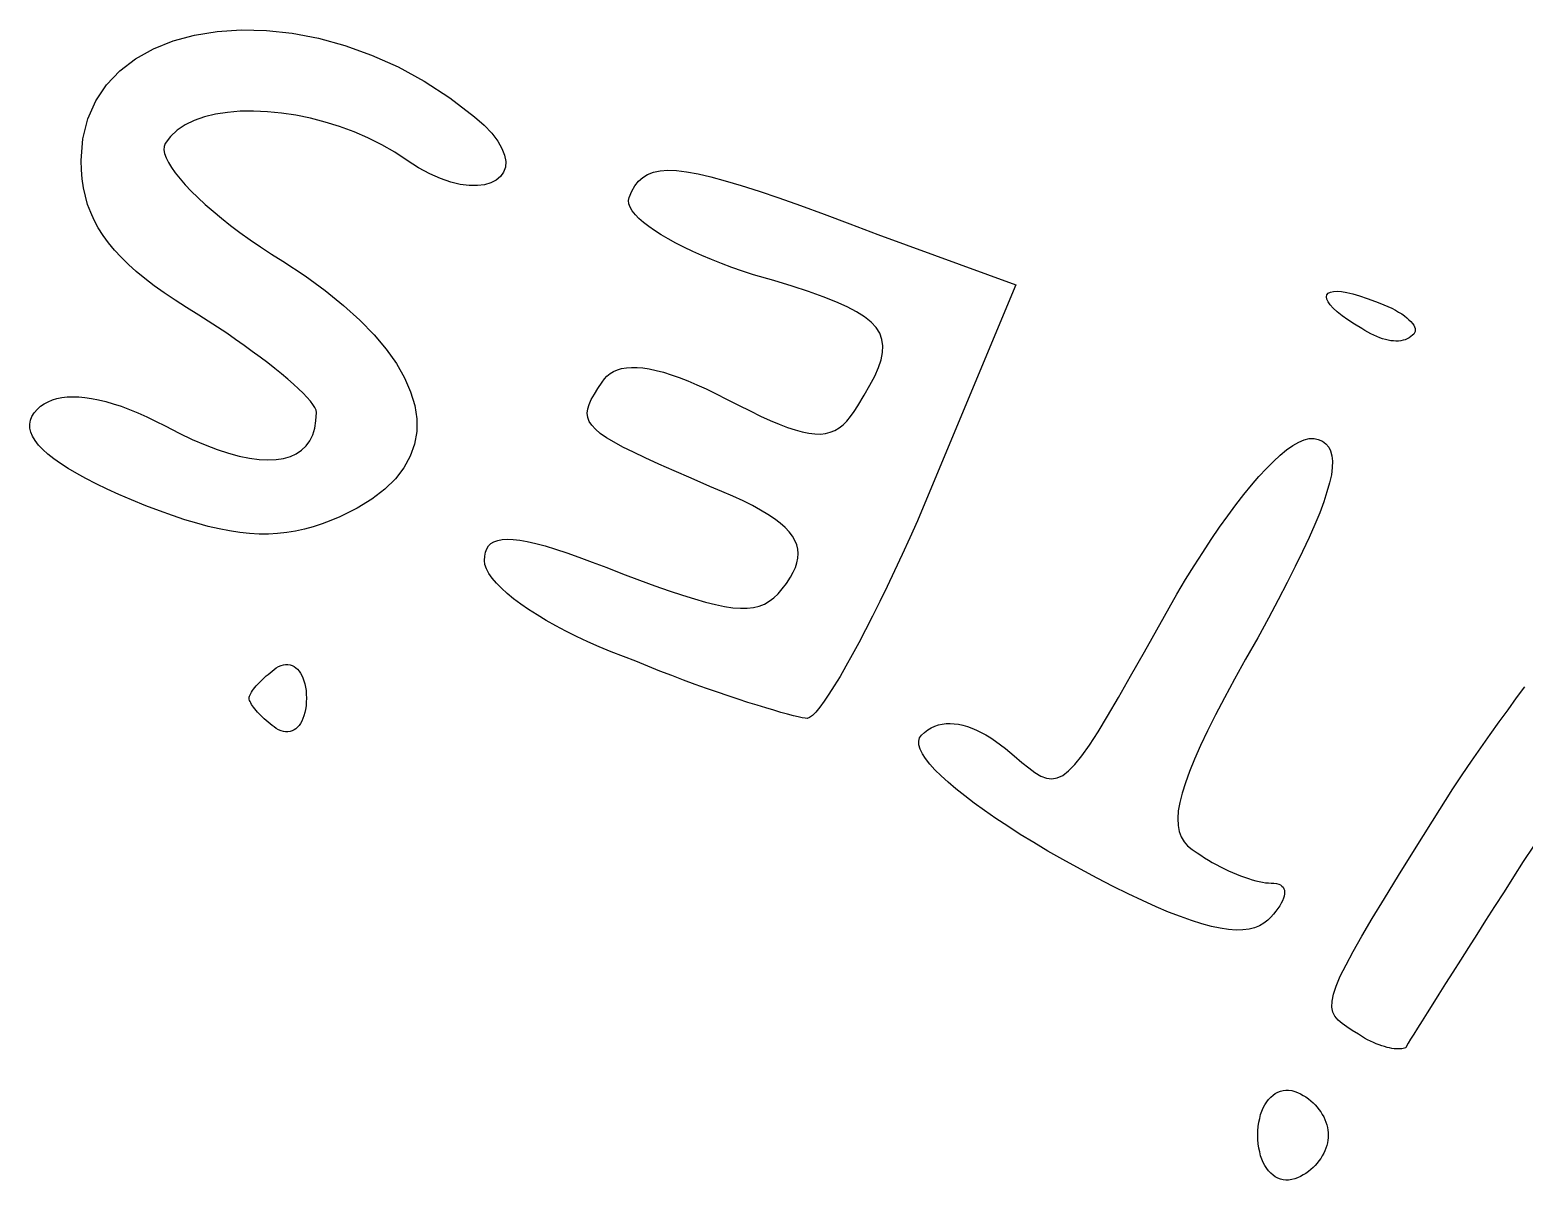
# Model space of a CAD drawing. Header units: metres. Extents: x -185 to 1201, y -340 to 309.
# Drawn here: x 886.39 to 894.23, y 82.07 to 88.1 of the extents above; entities that cross this region are included whole.
import ezdxf

# ---------------------------------------------------------------- set-up
doc = ezdxf.new("R2010")
doc.units = ezdxf.units.M

msp = doc.modelspace()

# ---------------------------------------------------------------- linework, layer by layer
for p, q in [((887.14, 88.0456), (887.252, 88.0761)), ((887.252, 88.0761), (887.371, 88.0956)), ((887.371, 88.0956), (887.497, 88.1039)), ((887.497, 88.1039), (887.629, 88.1007)), ((887.629, 88.1007), (887.764, 88.086)), ((887.764, 88.086), (887.902, 88.0597)), ((887.902, 88.0597), (888.041, 88.0215)), ((886.943, 87.9517), (887.036, 88.004)), ((887.036, 88.004), (887.14, 88.0456)), ((888.041, 88.0215), (888.181, 87.9713)), ((888.181, 87.9713), (888.32, 87.9091)), ((886.86, 87.8887), (886.943, 87.9517)), ((888.32, 87.9091), (888.457, 87.8345)), ((886.734, 87.7312), (886.79, 87.8151)), ((886.79, 87.8151), (886.86, 87.8887)), ((888.457, 87.8345), (888.591, 87.7476)), ((888.591, 87.7476), (888.721, 87.648)), ((886.692, 87.6371), (886.734, 87.7312)), ((887.362, 87.6612), (887.304, 87.6469)), ((887.425, 87.6711), (887.362, 87.6612)), ((887.492, 87.6766), (887.425, 87.6711)), ((887.561, 87.6777), (887.492, 87.6766)), ((887.634, 87.6745), (887.561, 87.6777)), ((887.708, 87.6671), (887.634, 87.6745)), ((887.784, 87.6555), (887.708, 87.6671)), ((886.666, 87.5329), (886.692, 87.6371)), ((887.202, 87.6048), (887.161, 87.5769)), ((887.25, 87.6282), (887.202, 87.6048)), ((887.304, 87.6469), (887.25, 87.6282)), ((887.86, 87.6398), (887.784, 87.6555)), ((887.937, 87.62), (887.86, 87.6398)), ((888.013, 87.5962), (887.937, 87.62)), ((888.089, 87.5685), (888.013, 87.5962)), ((888.721, 87.648), (888.771, 87.6038)), ((888.771, 87.6038), (888.812, 87.5611)), ((886.657, 87.4187), (886.666, 87.5329)), ((887.098, 87.5069), (887.092, 87.4923)), ((887.126, 87.5443), (887.098, 87.5069)), ((887.161, 87.5769), (887.126, 87.5443)), ((888.162, 87.5368), (888.089, 87.5685)), ((888.234, 87.5012), (888.162, 87.5368)), ((888.303, 87.4619), (888.234, 87.5012)), ((888.812, 87.5611), (888.843, 87.5204)), ((888.843, 87.5204), (888.865, 87.482)), ((887.092, 87.4923), (887.091, 87.4749)), ((887.091, 87.4749), (887.095, 87.4549)), ((887.095, 87.4549), (887.103, 87.4326)), ((887.103, 87.4326), (887.115, 87.408)), ((888.368, 87.4187), (888.303, 87.4619)), ((888.865, 87.482), (888.879, 87.446)), ((888.879, 87.446), (888.885, 87.4129)), ((886.658, 87.3694), (886.657, 87.4187)), ((886.662, 87.3217), (886.658, 87.3694)), ((887.115, 87.408), (887.131, 87.3814)), ((887.131, 87.3814), (887.151, 87.3529)), ((887.151, 87.3529), (887.176, 87.3226)), ((888.428, 87.3801), (888.368, 87.4187)), ((888.486, 87.3485), (888.428, 87.3801)), ((888.543, 87.3237), (888.486, 87.3485)), ((888.873, 87.3565), (888.857, 87.3338)), ((888.883, 87.383), (888.873, 87.3565)), ((888.885, 87.4129), (888.883, 87.383)), ((889.604, 87.3298), (889.629, 87.3457)), ((889.629, 87.3457), (889.66, 87.3573)), ((889.66, 87.3573), (889.695, 87.3645)), ((889.695, 87.3645), (889.735, 87.3672)), ((889.735, 87.3672), (889.781, 87.3655)), ((889.781, 87.3655), (889.834, 87.3592)), ((889.834, 87.3592), (889.894, 87.3483)), ((889.894, 87.3483), (889.961, 87.3327)), ((886.669, 87.2757), (886.662, 87.3217)), ((886.679, 87.2311), (886.669, 87.2757)), ((887.176, 87.3226), (887.203, 87.2909)), ((887.203, 87.2909), (887.235, 87.2578)), ((888.596, 87.3054), (888.543, 87.3237)), ((888.646, 87.2933), (888.596, 87.3054)), ((888.693, 87.2871), (888.646, 87.2933)), ((888.736, 87.2865), (888.693, 87.2871)), ((888.774, 87.2912), (888.736, 87.2865)), ((888.807, 87.3008), (888.774, 87.2912)), ((888.835, 87.3151), (888.807, 87.3008)), ((888.857, 87.3338), (888.835, 87.3151)), ((889.546, 87.2571), (889.562, 87.2855)), ((889.562, 87.2855), (889.581, 87.3097)), ((889.581, 87.3097), (889.604, 87.3298)), ((889.961, 87.3327), (890.037, 87.3123)), ((890.037, 87.3123), (890.121, 87.2871)), ((890.121, 87.2871), (890.214, 87.257)), ((886.691, 87.1878), (886.679, 87.2311)), ((886.707, 87.1457), (886.691, 87.1878)), ((887.235, 87.2578), (887.269, 87.2235)), ((887.269, 87.2235), (887.307, 87.1882)), ((887.307, 87.1882), (887.349, 87.152)), ((889.529, 87.2083), (889.532, 87.2247)), ((889.531, 87.191), (889.529, 87.2083)), ((889.538, 87.1727), (889.531, 87.191)), ((889.532, 87.2247), (889.546, 87.2571)), ((890.214, 87.257), (890.317, 87.2219)), ((890.317, 87.2219), (890.431, 87.1818)), ((886.726, 87.1047), (886.707, 87.1457)), ((887.349, 87.152), (887.393, 87.1152)), ((887.393, 87.1152), (887.44, 87.0778)), ((889.549, 87.1537), (889.538, 87.1727)), ((889.565, 87.134), (889.549, 87.1537)), ((889.584, 87.1138), (889.565, 87.134)), ((889.608, 87.093), (889.584, 87.1138)), ((890.431, 87.1818), (890.555, 87.1366)), ((890.555, 87.1366), (890.69, 87.0863)), ((886.747, 87.0646), (886.726, 87.1047)), ((886.772, 87.0252), (886.747, 87.0646)), ((887.44, 87.0778), (887.49, 87.0401)), ((887.49, 87.0401), (887.543, 87.0023)), ((889.635, 87.0717), (889.608, 87.093)), ((889.666, 87.0502), (889.635, 87.0717)), ((889.7, 87.0285), (889.666, 87.0502)), ((890.69, 87.0863), (890.837, 87.0307)), ((890.837, 87.0307), (891.561, 86.7661)), ((886.8, 86.9866), (886.772, 87.0252)), ((886.832, 86.9485), (886.8, 86.9866)), ((887.543, 87.0023), (887.598, 86.9645)), ((887.598, 86.9645), (887.656, 86.9268)), ((889.737, 87.0066), (889.7, 87.0285)), ((889.777, 86.9847), (889.737, 87.0066)), ((889.82, 86.9628), (889.777, 86.9847)), ((889.866, 86.9411), (889.82, 86.9628)), ((886.867, 86.9107), (886.832, 86.9485)), ((886.905, 86.8733), (886.867, 86.9107)), ((886.946, 86.836), (886.905, 86.8733)), ((887.656, 86.9268), (887.715, 86.8896)), ((887.715, 86.8896), (887.832, 86.8126)), ((889.914, 86.9196), (889.866, 86.9411)), ((889.964, 86.8985), (889.914, 86.9196)), ((890.017, 86.8777), (889.964, 86.8985)), ((890.071, 86.8575), (890.017, 86.8777)), ((886.992, 86.7986), (886.946, 86.836)), ((887.041, 86.7612), (886.992, 86.7986)), ((887.832, 86.8126), (887.938, 86.7354)), ((890.127, 86.8379), (890.071, 86.8575)), ((890.185, 86.819), (890.127, 86.8379)), ((890.291, 86.7881), (890.185, 86.819)), ((887.093, 86.7234), (887.041, 86.7612)), ((887.15, 86.6853), (887.093, 86.7234)), ((887.938, 86.7354), (888.034, 86.658)), ((890.387, 86.7588), (890.291, 86.7881)), ((890.473, 86.7307), (890.387, 86.7588)), ((890.55, 86.7034), (890.473, 86.7307)), ((891.561, 86.7661), (891.084, 85.6196)), ((893.194, 86.7132), (893.201, 86.7214)), ((893.201, 86.7214), (893.212, 86.7273)), ((893.212, 86.7273), (893.228, 86.7309)), ((893.228, 86.7309), (893.247, 86.7319)), ((893.247, 86.7319), (893.271, 86.7303)), ((893.271, 86.7303), (893.298, 86.7259)), ((893.298, 86.7259), (893.33, 86.7186)), ((893.33, 86.7186), (893.365, 86.7083)), ((887.21, 86.6467), (887.15, 86.6853)), ((887.274, 86.6074), (887.21, 86.6467)), ((888.034, 86.658), (888.119, 86.5808)), ((890.617, 86.6768), (890.55, 86.7034)), ((890.676, 86.6504), (890.617, 86.6768)), ((890.726, 86.624), (890.676, 86.6504)), ((893.192, 86.7029), (893.194, 86.7132)), ((893.194, 86.6906), (893.192, 86.7029)), ((893.2, 86.6765), (893.194, 86.6906)), ((893.211, 86.6606), (893.2, 86.6765)), ((893.227, 86.6432), (893.211, 86.6606)), ((893.248, 86.6243), (893.227, 86.6432)), ((893.365, 86.7083), (893.405, 86.6947)), ((893.405, 86.6947), (893.448, 86.6779)), ((893.448, 86.6779), (893.471, 86.6697)), ((893.471, 86.6697), (893.493, 86.6611)), ((893.493, 86.6611), (893.514, 86.652)), ((893.514, 86.652), (893.534, 86.6426)), ((893.534, 86.6426), (893.553, 86.633)), ((887.324, 86.5755), (887.274, 86.6074)), ((887.373, 86.5435), (887.324, 86.5755)), ((888.119, 86.5808), (888.194, 86.504)), ((890.768, 86.5972), (890.726, 86.624)), ((890.802, 86.5697), (890.768, 86.5972)), ((890.829, 86.5412), (890.802, 86.5697)), ((893.273, 86.6041), (893.248, 86.6243)), ((893.303, 86.5827), (893.273, 86.6041)), ((893.338, 86.5602), (893.303, 86.5827)), ((893.377, 86.5368), (893.338, 86.5602)), ((893.553, 86.633), (893.57, 86.6231)), ((893.57, 86.6231), (893.586, 86.6132)), ((893.586, 86.6132), (893.6, 86.6031)), ((893.6, 86.6031), (893.613, 86.5931)), ((893.613, 86.5931), (893.624, 86.5831)), ((893.624, 86.5831), (893.634, 86.5733)), ((893.634, 86.5733), (893.642, 86.5636)), ((893.642, 86.5636), (893.649, 86.5542)), ((887.421, 86.5115), (887.373, 86.5435)), ((887.467, 86.4796), (887.421, 86.5115)), ((888.194, 86.504), (888.258, 86.4278)), ((890.847, 86.5114), (890.829, 86.5412)), ((890.859, 86.4799), (890.847, 86.5114)), ((893.393, 86.5266), (893.377, 86.5368)), ((893.409, 86.5172), (893.393, 86.5266)), ((893.425, 86.5087), (893.409, 86.5172)), ((893.44, 86.501), (893.425, 86.5087)), ((893.456, 86.4941), (893.44, 86.501)), ((893.471, 86.4881), (893.456, 86.4941)), ((893.486, 86.4829), (893.471, 86.4881)), ((893.501, 86.4787), (893.486, 86.4829)), ((893.615, 86.4824), (893.604, 86.4781)), ((893.625, 86.4877), (893.615, 86.4824)), ((893.634, 86.4941), (893.625, 86.4877)), ((893.642, 86.5015), (893.634, 86.4941)), ((893.649, 86.5072), (893.642, 86.5015)), ((893.649, 86.5542), (893.653, 86.5452)), ((893.654, 86.5136), (893.649, 86.5072)), ((893.653, 86.5452), (893.656, 86.5365)), ((893.656, 86.5207), (893.654, 86.5136)), ((893.656, 86.5365), (893.657, 86.5283)), ((893.657, 86.5283), (893.656, 86.5207)), ((887.512, 86.4481), (887.467, 86.4796)), ((887.555, 86.4169), (887.512, 86.4481)), ((887.597, 86.3862), (887.555, 86.4169)), ((888.258, 86.4278), (888.311, 86.3524)), ((890.854, 86.3725), (890.862, 86.4108)), ((890.864, 86.4465), (890.859, 86.4799)), ((890.862, 86.4108), (890.864, 86.4465)), ((893.515, 86.4753), (893.501, 86.4787)), ((893.53, 86.4729), (893.515, 86.4753)), ((893.543, 86.4713), (893.53, 86.4729)), ((893.556, 86.4708), (893.543, 86.4713)), ((893.569, 86.4711), (893.556, 86.4708)), ((893.581, 86.4725), (893.569, 86.4711)), ((893.593, 86.4748), (893.581, 86.4725)), ((893.604, 86.4781), (893.593, 86.4748)), ((887.636, 86.3562), (887.597, 86.3862)), ((887.674, 86.327), (887.636, 86.3562)), ((887.709, 86.2987), (887.674, 86.327)), ((888.311, 86.3524), (888.354, 86.278)), ((889.471, 86.3202), (889.493, 86.3266)), ((889.493, 86.3266), (889.518, 86.3309)), ((889.518, 86.3309), (889.545, 86.3327)), ((889.545, 86.3327), (889.574, 86.3323)), ((889.574, 86.3323), (889.605, 86.3295)), ((889.605, 86.3295), (889.638, 86.3244)), ((889.638, 86.3244), (889.674, 86.3168)), ((890.821, 86.2869), (890.841, 86.3313)), ((890.841, 86.3313), (890.854, 86.3725)), ((887.741, 86.2714), (887.709, 86.2987)), ((887.771, 86.2454), (887.741, 86.2714)), ((888.354, 86.278), (888.386, 86.2049)), ((889.369, 86.2217), (889.391, 86.2546)), ((889.391, 86.2546), (889.403, 86.272)), ((889.403, 86.272), (889.416, 86.2874)), ((889.416, 86.2874), (889.432, 86.3005)), ((889.432, 86.3005), (889.45, 86.3114)), ((889.45, 86.3114), (889.471, 86.3202)), ((889.674, 86.3168), (889.712, 86.3068)), ((889.712, 86.3068), (889.753, 86.2943)), ((889.753, 86.2943), (889.795, 86.2794)), ((889.795, 86.2794), (889.84, 86.2619)), ((889.84, 86.2619), (889.888, 86.2419)), ((890.796, 86.239), (890.821, 86.2869)), ((886.506, 86.1619), (886.53, 86.1691)), ((886.53, 86.1691), (886.556, 86.1744)), ((886.556, 86.1744), (886.583, 86.1777)), ((886.583, 86.1777), (886.613, 86.1789)), ((886.613, 86.1789), (886.644, 86.1781)), ((886.644, 86.1781), (886.677, 86.1752)), ((886.677, 86.1752), (886.711, 86.1702)), ((886.711, 86.1702), (886.748, 86.163)), ((887.798, 86.2207), (887.771, 86.2454)), ((887.822, 86.1974), (887.798, 86.2207)), ((887.842, 86.1758), (887.822, 86.1974)), ((887.86, 86.1558), (887.842, 86.1758)), ((888.386, 86.2049), (888.408, 86.1333)), ((889.334, 86.164), (889.35, 86.1916)), ((889.35, 86.1916), (889.369, 86.2217)), ((889.888, 86.2419), (889.937, 86.2193)), ((889.937, 86.2193), (889.989, 86.1942)), ((889.989, 86.1942), (890.044, 86.1664)), ((890.732, 86.1311), (890.766, 86.1871)), ((890.766, 86.1871), (890.796, 86.239)), ((886.399, 86.0754), (886.411, 86.0947)), ((886.411, 86.0947), (886.428, 86.1135)), ((886.428, 86.1135), (886.444, 86.1284)), ((886.444, 86.1284), (886.463, 86.1415)), ((886.463, 86.1415), (886.484, 86.1526)), ((886.484, 86.1526), (886.506, 86.1619)), ((886.748, 86.163), (886.786, 86.1537)), ((886.786, 86.1537), (886.825, 86.1421)), ((886.825, 86.1421), (886.867, 86.1283)), ((886.867, 86.1283), (886.91, 86.1123)), ((886.91, 86.1123), (886.954, 86.0941)), ((886.954, 86.0941), (887.001, 86.0735)), ((887.873, 86.1377), (887.86, 86.1558)), ((887.883, 86.1216), (887.873, 86.1377)), ((887.89, 86.1076), (887.883, 86.1216)), ((887.889, 86.0528), (887.892, 86.0958)), ((887.892, 86.0958), (887.89, 86.1076)), ((888.408, 86.1333), (888.418, 86.0634)), ((889.313, 86.092), (889.315, 86.1146)), ((889.315, 86.0704), (889.313, 86.092)), ((889.315, 86.1146), (889.323, 86.1384)), ((889.323, 86.1384), (889.334, 86.164)), ((890.044, 86.1664), (890.107, 86.1336)), ((890.107, 86.1336), (890.167, 86.104)), ((890.167, 86.104), (890.222, 86.0775)), ((890.694, 86.0745), (890.713, 86.1011)), ((890.713, 86.1011), (890.732, 86.1311)), ((886.388, 86.0351), (886.391, 86.0555)), ((886.388, 86.0143), (886.388, 86.0351)), ((886.393, 85.9928), (886.388, 86.0143)), ((886.391, 86.0555), (886.399, 86.0754)), ((887.001, 86.0735), (887.048, 86.0505)), ((887.048, 86.0505), (887.098, 86.0253)), ((887.098, 86.0253), (887.171, 85.9878)), ((887.872, 85.9789), (887.883, 86.0138)), ((887.883, 86.0138), (887.889, 86.0528)), ((888.418, 86.0634), (888.418, 85.9955)), ((889.323, 86.0494), (889.315, 86.0704)), ((889.336, 86.0286), (889.323, 86.0494)), ((889.356, 86.0076), (889.336, 86.0286)), ((890.222, 86.0775), (890.273, 86.0543)), ((890.273, 86.0543), (890.32, 86.0344)), ((890.32, 86.0344), (890.363, 86.0176)), ((890.363, 86.0176), (890.404, 86.0042)), ((890.612, 86.002), (890.634, 86.0151)), ((890.634, 86.0151), (890.655, 86.0315)), ((890.655, 86.0315), (890.675, 86.0513)), ((890.675, 86.0513), (890.694, 86.0745)), ((886.402, 85.9709), (886.393, 85.9928)), ((886.416, 85.9484), (886.402, 85.9709)), ((886.434, 85.9253), (886.416, 85.9484)), ((887.171, 85.9878), (887.24, 85.9548)), ((887.24, 85.9548), (887.307, 85.9263)), ((887.837, 85.9211), (887.857, 85.9479)), ((887.857, 85.9479), (887.872, 85.9789)), ((888.418, 85.9955), (888.406, 85.9297)), ((889.381, 85.9861), (889.356, 86.0076)), ((889.414, 85.9637), (889.381, 85.9861)), ((889.453, 85.9401), (889.414, 85.9637)), ((889.5, 85.9148), (889.453, 85.9401)), ((890.404, 86.0042), (890.441, 85.9939)), ((890.441, 85.9939), (890.475, 85.987)), ((890.475, 85.987), (890.507, 85.9834)), ((890.507, 85.9834), (890.536, 85.983)), ((890.536, 85.983), (890.563, 85.986)), ((890.563, 85.986), (890.588, 85.9924)), ((890.588, 85.9924), (890.612, 86.002)), ((893.015, 85.9222), (893.046, 85.9398)), ((893.046, 85.9398), (893.074, 85.952)), ((893.074, 85.952), (893.101, 85.9587)), ((893.101, 85.9587), (893.126, 85.9596)), ((893.126, 85.9596), (893.148, 85.9547)), ((893.148, 85.9547), (893.17, 85.945)), ((893.17, 85.945), (893.188, 85.9318)), ((886.456, 85.9018), (886.434, 85.9253)), ((886.483, 85.8777), (886.456, 85.9018)), ((886.514, 85.8531), (886.483, 85.8777)), ((887.307, 85.9263), (887.37, 85.9022)), ((887.37, 85.9022), (887.43, 85.8825)), ((887.43, 85.8825), (887.487, 85.8672)), ((887.487, 85.8672), (887.541, 85.8561)), ((887.541, 85.8561), (887.591, 85.8494)), ((887.68, 85.8489), (887.719, 85.855)), ((887.719, 85.855), (887.755, 85.8652)), ((887.755, 85.8652), (887.786, 85.8797)), ((887.786, 85.8797), (887.814, 85.8983)), ((887.814, 85.8983), (887.837, 85.9211)), ((888.384, 85.8664), (888.35, 85.8056)), ((888.406, 85.9297), (888.384, 85.8664)), ((889.555, 85.8875), (889.5, 85.9148)), ((889.617, 85.8578), (889.555, 85.8875)), ((889.688, 85.8253), (889.617, 85.8578)), ((892.913, 85.8393), (892.948, 85.8718)), ((892.948, 85.8718), (892.982, 85.8995)), ((892.982, 85.8995), (893.015, 85.9222)), ((893.188, 85.9318), (893.203, 85.9148)), ((893.203, 85.9148), (893.213, 85.8939)), ((893.213, 85.8939), (893.22, 85.869)), ((893.22, 85.869), (893.223, 85.8399)), ((886.549, 85.828), (886.514, 85.8531)), ((886.589, 85.8023), (886.549, 85.828)), ((886.634, 85.7761), (886.589, 85.8023)), ((886.682, 85.7494), (886.634, 85.7761)), ((887.591, 85.8494), (887.637, 85.847)), ((887.637, 85.847), (887.68, 85.8489)), ((888.35, 85.8056), (888.306, 85.7477)), ((889.768, 85.7897), (889.688, 85.8253)), ((889.857, 85.7507), (889.768, 85.7897)), ((892.837, 85.7607), (892.876, 85.8022)), ((892.876, 85.8022), (892.913, 85.8393)), ((893.222, 85.8066), (893.217, 85.7687)), ((893.223, 85.8399), (893.222, 85.8066)), ((886.735, 85.7222), (886.682, 85.7494)), ((886.793, 85.6944), (886.735, 85.7222)), ((888.306, 85.7477), (888.25, 85.6929)), ((889.955, 85.7078), (889.857, 85.7507)), ((890.019, 85.6817), (889.955, 85.7078)), ((892.757, 85.6652), (892.798, 85.715)), ((892.798, 85.715), (892.837, 85.7607)), ((893.208, 85.7263), (893.194, 85.6791)), ((893.217, 85.7687), (893.208, 85.7263)), ((886.855, 85.6661), (886.793, 85.6944)), ((886.922, 85.6372), (886.855, 85.6661)), ((886.996, 85.6069), (886.922, 85.6372)), ((888.183, 85.6413), (888.105, 85.5933)), ((888.25, 85.6929), (888.183, 85.6413)), ((890.077, 85.6563), (890.019, 85.6817)), ((890.131, 85.6316), (890.077, 85.6563)), ((890.179, 85.6074), (890.131, 85.6316)), ((891.084, 85.6196), (891.045, 85.5278)), ((892.715, 85.6115), (892.757, 85.6652)), ((893.177, 85.627), (893.156, 85.5699)), ((893.194, 85.6791), (893.177, 85.627)), ((887.068, 85.5795), (886.996, 85.6069)), ((887.136, 85.5549), (887.068, 85.5795)), ((887.201, 85.5332), (887.136, 85.5549)), ((888.015, 85.549), (887.968, 85.5291)), ((888.105, 85.5933), (888.015, 85.549)), ((890.222, 85.5837), (890.179, 85.6074)), ((890.261, 85.5605), (890.222, 85.5837)), ((890.296, 85.5375), (890.261, 85.5605)), ((892.63, 85.4933), (892.673, 85.5542)), ((892.673, 85.5542), (892.715, 85.6115)), ((893.156, 85.5699), (893.13, 85.5076)), ((887.264, 85.5143), (887.201, 85.5332)), ((887.323, 85.4982), (887.264, 85.5143)), ((887.381, 85.4848), (887.323, 85.4982)), ((887.436, 85.4741), (887.381, 85.4848)), ((887.489, 85.4661), (887.436, 85.4741)), ((887.541, 85.4608), (887.489, 85.4661)), ((887.736, 85.4658), (887.688, 85.4607)), ((887.782, 85.4735), (887.736, 85.4658)), ((887.829, 85.4837), (887.782, 85.4735)), ((887.875, 85.4964), (887.829, 85.4837)), ((887.921, 85.5115), (887.875, 85.4964)), ((887.968, 85.5291), (887.921, 85.5115)), ((890.325, 85.5147), (890.296, 85.5375)), ((890.351, 85.4921), (890.325, 85.5147)), ((890.372, 85.4697), (890.351, 85.4921)), ((890.389, 85.4471), (890.372, 85.4697)), ((891.045, 85.5278), (891.005, 85.4379)), ((892.586, 85.4292), (892.63, 85.4933)), ((893.13, 85.5076), (893.1, 85.44)), ((887.591, 85.4582), (887.541, 85.4608)), ((887.64, 85.4581), (887.591, 85.4582)), ((887.688, 85.4607), (887.64, 85.4581)), ((888.785, 85.3802), (888.795, 85.3954)), ((888.795, 85.3954), (888.807, 85.4079)), ((888.807, 85.4079), (888.823, 85.4178)), ((888.823, 85.4178), (888.843, 85.425)), ((888.843, 85.425), (888.866, 85.4295)), ((888.866, 85.4295), (888.893, 85.4312)), ((888.893, 85.4312), (888.924, 85.43)), ((888.924, 85.43), (888.959, 85.4258)), ((888.959, 85.4258), (888.998, 85.4188)), ((888.998, 85.4188), (889.043, 85.4087)), ((889.043, 85.4087), (889.092, 85.3955)), ((889.092, 85.3955), (889.146, 85.3792)), ((890.402, 85.4246), (890.389, 85.4471)), ((890.412, 85.4018), (890.402, 85.4246)), ((890.417, 85.3788), (890.412, 85.4018)), ((891.005, 85.4379), (890.965, 85.3503)), ((892.542, 85.362), (892.586, 85.4292)), ((893.1, 85.44), (893.066, 85.3668)), ((888.774, 85.3197), (888.775, 85.3423)), ((888.776, 85.2979), (888.774, 85.3197)), ((888.775, 85.3423), (888.779, 85.3625)), ((888.779, 85.3625), (888.785, 85.3802)), ((889.146, 85.3792), (889.205, 85.3598)), ((889.205, 85.3598), (889.269, 85.3371)), ((889.269, 85.3371), (889.339, 85.3111)), ((889.339, 85.3111), (889.415, 85.2818)), ((890.405, 85.283), (890.413, 85.3077)), ((890.413, 85.3077), (890.418, 85.3318)), ((890.419, 85.3555), (890.417, 85.3788)), ((890.418, 85.3318), (890.419, 85.3555)), ((890.965, 85.3503), (890.925, 85.2651)), ((892.497, 85.2918), (892.542, 85.362)), ((893.066, 85.3668), (893.028, 85.2881)), ((888.784, 85.2749), (888.776, 85.2979)), ((888.797, 85.2508), (888.784, 85.2749)), ((888.814, 85.2257), (888.797, 85.2508)), ((889.415, 85.2818), (889.497, 85.2492)), ((889.497, 85.2492), (889.586, 85.2164)), ((890.358, 85.199), (890.379, 85.2315)), ((890.379, 85.2315), (890.393, 85.2576)), ((890.393, 85.2576), (890.405, 85.283)), ((890.925, 85.2651), (890.886, 85.1827)), ((892.452, 85.2188), (892.497, 85.2918)), ((893.028, 85.2881), (892.985, 85.2036)), ((888.836, 85.1998), (888.814, 85.2257)), ((888.862, 85.1732), (888.836, 85.1998)), ((888.892, 85.146), (888.862, 85.1732)), ((889.586, 85.2164), (889.668, 85.1868)), ((889.668, 85.1868), (889.743, 85.1604)), ((889.743, 85.1604), (889.812, 85.1373)), ((890.315, 85.1449), (890.336, 85.1701)), ((890.336, 85.1701), (890.358, 85.199)), ((890.886, 85.1827), (890.848, 85.1035)), ((892.407, 85.1433), (892.452, 85.2188)), ((892.985, 85.2036), (892.938, 85.1132)), ((888.926, 85.1182), (888.892, 85.146)), ((888.964, 85.0901), (888.926, 85.1182)), ((889.005, 85.0618), (888.964, 85.0901)), ((889.812, 85.1373), (889.875, 85.1174)), ((889.875, 85.1174), (889.933, 85.1009)), ((889.933, 85.1009), (889.985, 85.0877)), ((889.985, 85.0877), (890.033, 85.0779)), ((890.033, 85.0779), (890.077, 85.0714)), ((890.077, 85.0714), (890.116, 85.0684)), ((890.152, 85.0688), (890.185, 85.0726)), ((890.185, 85.0726), (890.215, 85.08)), ((890.215, 85.08), (890.243, 85.0909)), ((890.243, 85.0909), (890.268, 85.1053)), ((890.268, 85.1053), (890.292, 85.1233)), ((890.292, 85.1233), (890.315, 85.1449)), ((890.848, 85.1035), (890.81, 85.0276)), ((892.236, 84.8391), (892.407, 85.1433)), ((892.938, 85.1132), (892.887, 85.0167)), ((889.05, 85.0333), (889.005, 85.0618)), ((889.097, 85.0048), (889.05, 85.0333)), ((889.148, 84.9764), (889.097, 85.0048)), ((890.116, 85.0684), (890.152, 85.0688)), ((890.81, 85.0276), (890.773, 84.9555)), ((892.887, 85.0167), (892.831, 84.914)), ((889.201, 84.9482), (889.148, 84.9764)), ((889.257, 84.9204), (889.201, 84.9482)), ((889.315, 84.893), (889.257, 84.9204)), ((890.773, 84.9555), (890.737, 84.8874)), ((892.831, 84.914), (892.767, 84.8015)), ((889.376, 84.8662), (889.315, 84.893)), ((889.438, 84.8401), (889.376, 84.8662)), ((889.502, 84.8149), (889.438, 84.8401)), ((890.737, 84.8874), (890.703, 84.8236)), ((892.164, 84.7118), (892.236, 84.8391)), ((887.68, 84.7553), (887.693, 84.7623)), ((887.693, 84.7623), (887.706, 84.7675)), ((887.706, 84.7675), (887.718, 84.7709)), ((887.718, 84.7709), (887.73, 84.7726)), ((887.73, 84.7726), (887.742, 84.7726)), ((887.742, 84.7726), (887.753, 84.771)), ((887.753, 84.771), (887.764, 84.7677)), ((887.764, 84.7677), (887.774, 84.7629)), ((887.774, 84.7629), (887.784, 84.7565)), ((887.784, 84.7565), (887.792, 84.7487)), ((889.567, 84.7905), (889.502, 84.8149)), ((889.631, 84.7645), (889.567, 84.7905)), ((889.694, 84.7393), (889.631, 84.7645)), ((890.67, 84.7645), (890.639, 84.7103)), ((890.703, 84.8236), (890.67, 84.7645)), ((892.767, 84.8015), (892.709, 84.6967)), ((887.583, 84.6693), (887.591, 84.6779)), ((887.591, 84.6779), (887.6, 84.6867)), ((887.6, 84.6867), (887.609, 84.6955)), ((887.609, 84.6955), (887.618, 84.7043)), ((887.618, 84.7043), (887.628, 84.7131)), ((887.628, 84.7131), (887.638, 84.7218)), ((887.638, 84.7218), (887.648, 84.7304)), ((887.648, 84.7304), (887.659, 84.7389)), ((887.659, 84.7389), (887.669, 84.7472)), ((887.669, 84.7472), (887.68, 84.7553)), ((887.792, 84.7487), (887.801, 84.7393)), ((887.801, 84.7393), (887.808, 84.7286)), ((887.808, 84.7286), (887.815, 84.7165)), ((887.815, 84.7165), (887.821, 84.703)), ((887.821, 84.703), (887.826, 84.6883)), ((887.826, 84.6883), (887.831, 84.6723)), ((889.757, 84.715), (889.694, 84.7393)), ((889.818, 84.6916), (889.757, 84.715)), ((889.879, 84.6693), (889.818, 84.6916)), ((890.639, 84.7103), (890.609, 84.6613)), ((892.1, 84.6001), (892.164, 84.7118)), ((892.709, 84.6967), (892.657, 84.5992)), ((887.539, 84.6021), (887.541, 84.6081)), ((887.539, 84.5965), (887.539, 84.6021)), ((887.541, 84.6081), (887.543, 84.6146)), ((887.543, 84.6146), (887.547, 84.6215)), ((887.547, 84.6215), (887.551, 84.6288)), ((887.551, 84.6288), (887.556, 84.6364)), ((887.556, 84.6364), (887.562, 84.6443)), ((887.562, 84.6443), (887.568, 84.6524)), ((887.568, 84.6524), (887.575, 84.6608)), ((887.575, 84.6608), (887.583, 84.6693)), ((887.831, 84.6723), (887.834, 84.6551)), ((887.834, 84.6551), (887.837, 84.6367)), ((887.837, 84.6367), (887.838, 84.6172)), ((887.838, 84.6172), (887.839, 84.5965)), ((889.938, 84.648), (889.879, 84.6693)), ((889.996, 84.6278), (889.938, 84.648)), ((890.052, 84.6088), (889.996, 84.6278)), ((890.105, 84.591), (890.052, 84.6088)), ((890.581, 84.6178), (890.556, 84.5803)), ((890.609, 84.6613), (890.581, 84.6178)), ((892.043, 84.5031), (892.1, 84.6001)), ((892.657, 84.5992), (892.61, 84.5087)), ((894.189, 84.5978), (894.233, 84.6565)), ((887.539, 84.591), (887.539, 84.5965)), ((887.541, 84.5849), (887.539, 84.591)), ((887.543, 84.5784), (887.541, 84.5849)), ((887.547, 84.5715), (887.543, 84.5784)), ((887.551, 84.5643), (887.547, 84.5715)), ((887.556, 84.5567), (887.551, 84.5643)), ((887.562, 84.5488), (887.556, 84.5567)), ((887.568, 84.5406), (887.562, 84.5488)), ((887.575, 84.5323), (887.568, 84.5406)), ((887.583, 84.5238), (887.575, 84.5323)), ((887.591, 84.5151), (887.583, 84.5238)), ((887.831, 84.5207), (887.826, 84.5047)), ((887.834, 84.538), (887.831, 84.5207)), ((887.837, 84.5564), (887.834, 84.538)), ((887.838, 84.5759), (887.837, 84.5564)), ((887.839, 84.5965), (887.838, 84.5759)), ((890.156, 84.5745), (890.105, 84.591)), ((890.204, 84.5593), (890.156, 84.5745)), ((890.249, 84.5454), (890.204, 84.5593)), ((890.291, 84.533), (890.249, 84.5454)), ((890.329, 84.5221), (890.291, 84.533)), ((890.364, 84.5127), (890.329, 84.5221)), ((890.512, 84.5238), (890.494, 84.5056)), ((890.533, 84.5488), (890.512, 84.5238)), ((890.556, 84.5803), (890.533, 84.5488)), ((894.098, 84.4719), (894.144, 84.5362)), ((894.144, 84.5362), (894.189, 84.5978)), ((887.6, 84.5063), (887.591, 84.5151)), ((887.609, 84.4975), (887.6, 84.5063)), ((887.618, 84.4887), (887.609, 84.4975)), ((887.628, 84.4799), (887.618, 84.4887)), ((887.638, 84.4712), (887.628, 84.4799)), ((887.648, 84.4626), (887.638, 84.4712)), ((887.659, 84.4541), (887.648, 84.4626)), ((887.669, 84.4458), (887.659, 84.4541)), ((887.68, 84.4378), (887.669, 84.4458)), ((887.792, 84.4444), (887.784, 84.4365)), ((887.801, 84.4537), (887.792, 84.4444)), ((887.808, 84.4644), (887.801, 84.4537)), ((887.815, 84.4765), (887.808, 84.4644)), ((887.821, 84.49), (887.815, 84.4765)), ((887.826, 84.5047), (887.821, 84.49)), ((890.394, 84.5049), (890.364, 84.5127)), ((890.419, 84.4988), (890.394, 84.5049)), ((890.44, 84.4943), (890.419, 84.4988)), ((890.456, 84.4916), (890.44, 84.4943)), ((890.467, 84.4907), (890.456, 84.4916)), ((890.479, 84.4945), (890.467, 84.4907)), ((890.494, 84.5056), (890.479, 84.4945)), ((891.118, 84.4407), (891.136, 84.4493)), ((891.136, 84.4493), (891.155, 84.456)), ((891.155, 84.456), (891.175, 84.4606)), ((891.175, 84.4606), (891.196, 84.4633)), ((891.196, 84.4633), (891.217, 84.464)), ((891.217, 84.464), (891.238, 84.4629)), ((891.238, 84.4629), (891.261, 84.4598)), ((891.261, 84.4598), (891.283, 84.4549)), ((891.283, 84.4549), (891.307, 84.4482)), ((891.307, 84.4482), (891.33, 84.4397)), ((891.993, 84.4202), (892.043, 84.5031)), ((892.61, 84.5087), (892.568, 84.4251)), ((894.051, 84.4053), (894.098, 84.4719)), ((887.693, 84.4308), (887.68, 84.4378)), ((887.706, 84.4256), (887.693, 84.4308)), ((887.718, 84.4221), (887.706, 84.4256)), ((887.73, 84.4204), (887.718, 84.4221)), ((887.742, 84.4204), (887.73, 84.4204)), ((887.753, 84.4221), (887.742, 84.4204)), ((887.764, 84.4253), (887.753, 84.4221)), ((887.774, 84.4301), (887.764, 84.4253)), ((887.784, 84.4365), (887.774, 84.4301)), ((891.052, 84.3709), (891.056, 84.388)), ((891.053, 84.3514), (891.052, 84.3709)), ((891.056, 84.388), (891.067, 84.4025)), ((891.067, 84.4025), (891.083, 84.4173)), ((891.083, 84.4173), (891.1, 84.43)), ((891.1, 84.43), (891.118, 84.4407)), ((891.33, 84.4397), (891.355, 84.4294)), ((891.355, 84.4294), (891.379, 84.4174)), ((891.379, 84.4174), (891.404, 84.4036)), ((891.404, 84.4036), (891.43, 84.3882)), ((891.43, 84.3882), (891.455, 84.3711)), ((891.455, 84.3711), (891.481, 84.3523)), ((891.948, 84.3507), (891.993, 84.4202)), ((892.568, 84.4251), (892.531, 84.3479)), ((894.002, 84.3366), (894.051, 84.4053)), ((891.059, 84.3295), (891.053, 84.3514)), ((891.071, 84.3055), (891.059, 84.3295)), ((891.088, 84.2793), (891.071, 84.3055)), ((891.481, 84.3523), (891.508, 84.3319)), ((891.508, 84.3319), (891.553, 84.294)), ((891.553, 84.294), (891.593, 84.2599)), ((891.871, 84.2489), (891.908, 84.2938)), ((891.908, 84.2938), (891.948, 84.3507)), ((892.531, 84.3479), (892.499, 84.2769)), ((893.953, 84.266), (894.002, 84.3366)), ((891.11, 84.2511), (891.088, 84.2793)), ((891.137, 84.221), (891.11, 84.2511)), ((891.169, 84.1891), (891.137, 84.221)), ((891.593, 84.2599), (891.629, 84.2304)), ((891.629, 84.2304), (891.662, 84.2063)), ((891.808, 84.1917), (891.838, 84.2151)), ((891.838, 84.2151), (891.871, 84.2489)), ((892.472, 84.2119), (892.451, 84.1524)), ((892.499, 84.2769), (892.472, 84.2119)), ((893.904, 84.1938), (893.953, 84.266)), ((891.206, 84.1555), (891.169, 84.1891)), ((891.247, 84.1204), (891.206, 84.1555)), ((891.662, 84.2063), (891.693, 84.1883)), ((891.693, 84.1883), (891.722, 84.1772)), ((891.722, 84.1772), (891.75, 84.1735)), ((891.75, 84.1735), (891.779, 84.1781)), ((891.779, 84.1781), (891.808, 84.1917)), ((892.451, 84.1524), (892.434, 84.0982)), ((893.854, 84.1203), (893.904, 84.1938)), ((891.293, 84.0837), (891.247, 84.1204)), ((891.343, 84.0457), (891.293, 84.0837)), ((892.434, 84.0982), (892.422, 84.0491)), ((893.748, 83.952), (893.854, 84.1203)), ((891.397, 84.0064), (891.343, 84.0457)), ((891.456, 83.9659), (891.397, 84.0064)), ((892.414, 84.0047), (892.411, 83.9648)), ((892.422, 84.0491), (892.414, 84.0047)), ((891.519, 83.9244), (891.456, 83.9659)), ((891.585, 83.8819), (891.519, 83.9244)), ((892.411, 83.9648), (892.413, 83.929)), ((892.413, 83.929), (892.419, 83.897)), ((892.419, 83.897), (892.429, 83.8687)), ((893.654, 83.8008), (893.748, 83.952)), ((891.656, 83.8386), (891.585, 83.8819)), ((891.73, 83.7946), (891.656, 83.8386)), ((892.429, 83.8687), (892.444, 83.8436)), ((892.444, 83.8436), (892.463, 83.8215)), ((892.463, 83.8215), (892.486, 83.8021)), ((894.277, 83.8204), (894.224, 83.739)), ((891.808, 83.7498), (891.73, 83.7946)), ((891.9, 83.6989), (891.808, 83.7498)), ((892.486, 83.8021), (892.513, 83.7851)), ((892.513, 83.7851), (892.532, 83.772)), ((892.532, 83.772), (892.552, 83.7593)), ((892.552, 83.7593), (892.572, 83.7468)), ((892.572, 83.7468), (892.592, 83.7348)), ((893.57, 83.6659), (893.654, 83.8008)), ((894.224, 83.739), (894.173, 83.6589)), ((891.989, 83.6519), (891.9, 83.6989)), ((892.592, 83.7348), (892.613, 83.7231)), ((892.613, 83.7231), (892.635, 83.7119)), ((892.635, 83.7119), (892.656, 83.7013)), ((892.656, 83.7013), (892.678, 83.6911)), ((892.678, 83.6911), (892.699, 83.6816)), ((892.699, 83.6816), (892.72, 83.6727)), ((892.72, 83.6727), (892.741, 83.6644)), ((892.741, 83.6644), (892.762, 83.6569)), ((893.496, 83.5461), (893.57, 83.6659)), ((894.173, 83.6589), (894.123, 83.5804)), ((892.072, 83.6088), (891.989, 83.6519)), ((892.151, 83.5695), (892.072, 83.6088)), ((892.762, 83.6569), (892.782, 83.65)), ((892.782, 83.65), (892.802, 83.644)), ((892.802, 83.644), (892.821, 83.6388)), ((892.821, 83.6388), (892.839, 83.6344)), ((892.839, 83.6344), (892.856, 83.631)), ((892.856, 83.631), (892.872, 83.6284)), ((892.872, 83.6284), (892.887, 83.6269)), ((892.887, 83.6269), (892.901, 83.6264)), ((892.901, 83.6264), (892.916, 83.6257)), ((892.916, 83.6257), (892.929, 83.6238)), ((892.929, 83.6238), (892.941, 83.6207)), ((892.941, 83.6207), (892.95, 83.6164)), ((892.95, 83.6164), (892.958, 83.6109)), ((892.958, 83.6109), (892.964, 83.6045)), ((892.964, 83.6045), (892.968, 83.597)), ((892.968, 83.597), (892.971, 83.5886)), ((892.971, 83.5886), (892.972, 83.5792)), ((894.123, 83.5804), (894.073, 83.5038)), ((892.226, 83.5341), (892.151, 83.5695)), ((892.297, 83.5024), (892.226, 83.5341)), ((892.363, 83.4744), (892.297, 83.5024)), ((892.946, 83.5073), (892.936, 83.4932)), ((892.954, 83.5209), (892.946, 83.5073)), ((892.961, 83.534), (892.954, 83.5209)), ((892.966, 83.5464), (892.961, 83.534)), ((892.97, 83.5581), (892.966, 83.5464)), ((892.972, 83.5691), (892.97, 83.5581)), ((892.972, 83.5792), (892.972, 83.5691)), ((893.432, 83.4404), (893.496, 83.5461)), ((894.073, 83.5038), (894.026, 83.4293)), ((892.425, 83.4501), (892.363, 83.4744)), ((892.483, 83.4295), (892.425, 83.4501)), ((892.537, 83.4125), (892.483, 83.4295)), ((892.883, 83.4324), (892.863, 83.4154)), ((892.899, 83.4481), (892.883, 83.4324)), ((892.913, 83.4635), (892.899, 83.4481)), ((892.925, 83.4785), (892.913, 83.4635)), ((892.936, 83.4932), (892.925, 83.4785)), ((893.377, 83.3476), (893.432, 83.4404)), ((894.026, 83.4293), (893.98, 83.3573)), ((892.588, 83.3991), (892.537, 83.4125)), ((892.634, 83.3892), (892.588, 83.3991)), ((892.677, 83.3828), (892.634, 83.3892)), ((892.717, 83.3798), (892.677, 83.3828)), ((892.753, 83.3803), (892.717, 83.3798)), ((892.785, 83.3841), (892.753, 83.3803)), ((892.814, 83.3913), (892.785, 83.3841)), ((892.84, 83.4017), (892.814, 83.3913)), ((892.863, 83.4154), (892.84, 83.4017)), ((893.331, 83.2669), (893.377, 83.3476)), ((893.98, 83.3573), (893.936, 83.2881)), ((893.294, 83.1971), (893.331, 83.2669)), ((893.936, 83.2881), (893.894, 83.2218)), ((893.264, 83.1372), (893.294, 83.1971)), ((893.894, 83.2218), (893.854, 83.1588)), ((893.243, 83.0862), (893.264, 83.1372)), ((893.854, 83.1588), (893.816, 83.0994)), ((893.221, 83.0065), (893.229, 83.043)), ((893.229, 83.043), (893.243, 83.0862)), ((893.781, 83.0438), (893.749, 82.9924)), ((893.816, 83.0994), (893.781, 83.0438)), ((893.22, 82.9757), (893.221, 83.0065)), ((893.225, 82.9496), (893.22, 82.9757)), ((893.749, 82.9924), (893.719, 82.9453)), ((893.236, 82.9272), (893.225, 82.9496)), ((893.252, 82.9073), (893.236, 82.9272)), ((893.273, 82.8889), (893.252, 82.9073)), ((893.298, 82.8711), (893.273, 82.8889)), ((893.693, 82.9029), (893.669, 82.8654)), ((893.719, 82.9453), (893.693, 82.9029)), ((893.327, 82.8526), (893.298, 82.8711)), ((893.36, 82.8326), (893.327, 82.8526)), ((893.376, 82.8224), (893.36, 82.8326)), ((893.391, 82.813), (893.376, 82.8224)), ((893.407, 82.8044), (893.391, 82.813)), ((893.423, 82.7965), (893.407, 82.8044)), ((893.438, 82.7894), (893.423, 82.7965)), ((893.633, 82.8065), (893.62, 82.7855)), ((893.649, 82.8332), (893.633, 82.8065)), ((893.669, 82.8654), (893.649, 82.8332)), ((893.453, 82.7829), (893.438, 82.7894)), ((893.468, 82.7772), (893.453, 82.7829)), ((893.482, 82.7722), (893.468, 82.7772)), ((893.496, 82.7679), (893.482, 82.7722)), ((893.51, 82.7643), (893.496, 82.7679)), ((893.523, 82.7613), (893.51, 82.7643)), ((893.535, 82.759), (893.523, 82.7613)), ((893.547, 82.7573), (893.535, 82.759)), ((893.558, 82.7562), (893.547, 82.7573)), ((893.568, 82.7557), (893.558, 82.7562)), ((893.578, 82.7559), (893.568, 82.7557)), ((893.586, 82.7566), (893.578, 82.7559)), ((893.594, 82.7579), (893.586, 82.7566)), ((893.601, 82.7597), (893.594, 82.7579)), ((893.607, 82.7621), (893.601, 82.7597)), ((893.611, 82.7706), (893.607, 82.7621)), ((893.62, 82.7855), (893.611, 82.7706)), ((892.878, 82.4776), (892.888, 82.4909)), ((892.888, 82.4909), (892.899, 82.5027)), ((892.899, 82.5027), (892.911, 82.513)), ((892.911, 82.513), (892.923, 82.5217)), ((892.923, 82.5217), (892.936, 82.5288)), ((892.936, 82.5288), (892.95, 82.5341)), ((892.95, 82.5341), (892.964, 82.5377)), ((892.964, 82.5377), (892.978, 82.5394)), ((892.978, 82.5394), (892.993, 82.5392)), ((892.993, 82.5392), (893.009, 82.537)), ((893.009, 82.537), (893.025, 82.5328)), ((893.025, 82.5328), (893.04, 82.527)), ((893.04, 82.527), (893.055, 82.5202)), ((893.055, 82.5202), (893.07, 82.5124)), ((893.07, 82.5124), (893.084, 82.5038)), ((893.084, 82.5038), (893.097, 82.4945)), ((893.097, 82.4945), (893.109, 82.4843)), ((893.109, 82.4843), (893.121, 82.4736)), ((892.841, 82.3917), (892.846, 82.4112)), ((892.846, 82.4112), (892.852, 82.4297)), ((892.852, 82.4297), (892.86, 82.4469)), ((892.86, 82.4469), (892.868, 82.4629)), ((892.868, 82.4629), (892.878, 82.4776)), ((893.121, 82.4736), (893.132, 82.4622)), ((893.132, 82.4622), (893.143, 82.4503)), ((893.143, 82.4503), (893.152, 82.438)), ((893.152, 82.438), (893.161, 82.4252)), ((893.161, 82.4252), (893.169, 82.4121)), ((893.169, 82.4121), (893.177, 82.3988)), ((892.831, 82.3269), (892.833, 82.3494)), ((892.831, 82.3035), (892.831, 82.3269)), ((892.833, 82.3494), (892.836, 82.371)), ((892.836, 82.371), (892.841, 82.3917)), ((893.177, 82.3988), (893.183, 82.3852)), ((893.183, 82.3852), (893.188, 82.3715)), ((893.188, 82.3715), (893.193, 82.3578)), ((893.193, 82.3578), (893.196, 82.344)), ((893.196, 82.344), (893.199, 82.3304)), ((893.199, 82.3304), (893.2, 82.3168)), ((892.831, 82.2801), (892.831, 82.3035)), ((892.833, 82.2575), (892.831, 82.2801)), ((892.836, 82.2359), (892.833, 82.2575)), ((893.193, 82.2491), (893.188, 82.2354)), ((893.196, 82.2629), (893.193, 82.2491)), ((893.199, 82.2766), (893.196, 82.2629)), ((893.2, 82.2901), (893.199, 82.2766)), ((893.2, 82.3168), (893.201, 82.3035)), ((893.201, 82.3035), (893.2, 82.2901)), ((892.841, 82.2153), (892.836, 82.2359)), ((892.846, 82.1957), (892.841, 82.2153)), ((892.852, 82.1773), (892.846, 82.1957)), ((892.86, 82.16), (892.852, 82.1773)), ((893.152, 82.169), (893.143, 82.1566)), ((893.161, 82.1817), (893.152, 82.169)), ((893.169, 82.1948), (893.161, 82.1817)), ((893.177, 82.2082), (893.169, 82.1948)), ((893.183, 82.2217), (893.177, 82.2082)), ((893.188, 82.2354), (893.183, 82.2217)), ((892.868, 82.144), (892.86, 82.16)), ((892.878, 82.1293), (892.868, 82.144)), ((892.888, 82.1161), (892.878, 82.1293)), ((892.899, 82.1042), (892.888, 82.1161)), ((892.911, 82.0939), (892.899, 82.1042)), ((892.923, 82.0852), (892.911, 82.0939)), ((893.07, 82.0945), (893.055, 82.0868)), ((893.084, 82.1031), (893.07, 82.0945)), ((893.097, 82.1125), (893.084, 82.1031)), ((893.109, 82.1226), (893.097, 82.1125)), ((893.121, 82.1333), (893.109, 82.1226)), ((893.132, 82.1447), (893.121, 82.1333)), ((893.143, 82.1566), (893.132, 82.1447)), ((892.936, 82.0781), (892.923, 82.0852)), ((892.95, 82.0728), (892.936, 82.0781)), ((892.964, 82.0692), (892.95, 82.0728)), ((892.978, 82.0675), (892.964, 82.0692)), ((892.993, 82.0677), (892.978, 82.0675)), ((893.009, 82.0699), (892.993, 82.0677)), ((893.025, 82.0742), (893.009, 82.0699)), ((893.04, 82.08), (893.025, 82.0742)), ((893.055, 82.0868), (893.04, 82.08))]:
    msp.add_line(p, q)

doc.saveas('drawing.dxf')
